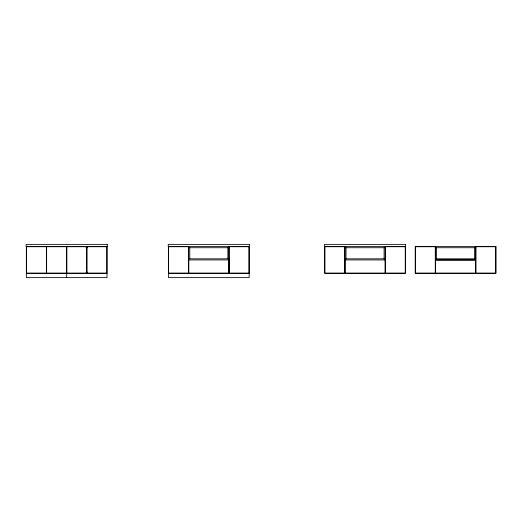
<?xml version="1.0" encoding="UTF-8"?>
<svg xmlns="http://www.w3.org/2000/svg" width="522" height="522" viewBox="0 0 522 522"><rect width="100%" height="100%" fill="white"/><g stroke="black" fill="none" stroke-linecap="round" stroke-linejoin="round"><path stroke-width="0.78" d="M86.032 247.722L87.65 247.722M188.657 247.722L228.988 247.722M344.885 247.722L385.21 247.722M435.407 247.722L475.738 247.722M188.657 258.827L228.988 258.827M344.885 258.827L385.21 258.827M435.407 258.827L475.738 258.827M188.657 259.943L228.988 259.943M344.885 259.943L385.21 259.943L385.21 246.606M475.738 259.943L435.407 259.943L435.407 246.606M86.032 272.171L87.65 272.171M26.348 273.287L107.003 273.287M168.495 273.287L249.151 273.287M475.738 246.606L475.738 273.287M474.622 247.722L474.622 258.827M436.522 247.722L436.522 258.827M405.379 246.606L405.379 273.287L324.717 273.287L324.717 246.606M385.086 259.943L385.086 273.163L345.009 273.163L345.009 259.943M384.094 247.722L384.094 258.827M346.001 247.722L346.001 258.827M344.885 246.606L344.885 273.287M249.151 246.606L249.151 277.626L168.495 277.626L168.495 246.606M228.988 246.606L228.988 273.287M228.858 259.943L228.858 273.163L188.781 273.163L188.781 259.943M227.866 247.722L227.866 258.827M189.773 247.722L189.773 258.827M188.657 246.606L188.657 273.287M107.003 246.606L107.003 277.626L26.348 277.626L26.348 246.606M66.679 246.606L66.679 277.626M107.251 244.374L26.1 244.374L26.1 246.606L107.251 246.606L107.251 244.374M249.399 244.374L168.241 244.374L168.241 246.606L249.399 246.606L249.399 244.374M405.627 244.374L324.469 244.374L324.469 246.606L405.627 246.606L405.627 244.374M495.9 246.606L415.244 246.606L415.244 273.287L495.9 273.287L495.9 246.606M46.386 246.73L26.472 246.73L26.472 273.163L46.386 273.163L46.386 246.73M66.555 246.73L46.634 246.73L46.634 273.163L66.555 273.163L66.555 246.73M86.717 246.73L66.803 246.73L66.803 273.163L86.717 273.163L86.717 246.73M106.88 246.73L86.965 246.73L86.965 273.163L106.88 273.163L106.88 246.73M188.533 246.73L168.619 246.73L168.619 273.163L188.533 273.163L188.533 246.73M249.027 246.73L229.112 246.73L229.112 273.163L249.027 273.163L249.027 246.73M344.761 246.73L324.841 246.73L324.841 273.163L344.761 273.163L344.761 246.73M405.255 246.73L385.334 246.73L385.334 273.163L405.255 273.163L405.255 246.73M435.283 246.73L415.368 246.73L415.368 273.163L435.283 273.163L435.283 246.73M495.776 246.73L475.862 246.73L475.862 273.163L495.776 273.163L495.776 246.73M475.614 260.067L435.531 260.067L435.531 273.163L475.614 273.163L475.614 260.067"/></g></svg>
